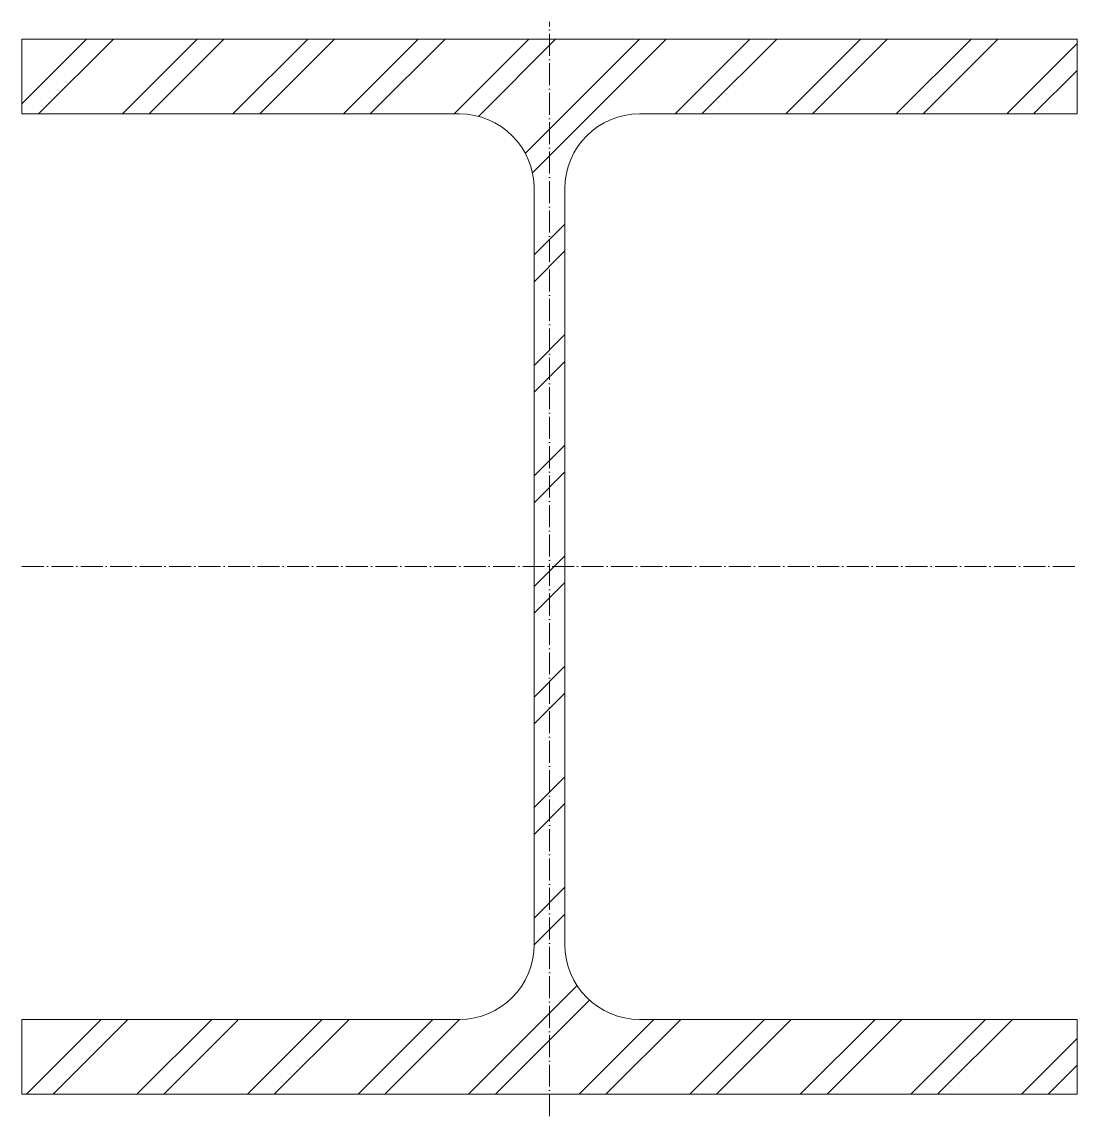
# Model space of a CAD drawing. Header units: metres. Extents: x -120 to 120, y -125 to 124.
import ezdxf

# ---------------------------------------------------------------- set-up
doc = ezdxf.new("R2010")
doc.units = ezdxf.units.M
doc.linetypes.add('MV_hartlijn_staal', pattern=[6.6, 5, -0.8, 0, -0.8])
doc.layers.add('A-DETL-GENF', color=92, linetype='Continuous', lineweight=18)

# ---------------------------------------------------------------- blocks, each defined once
blk = doc.blocks.new('28 Staalprofielen DIN_DIE_DILl 2d - DIL24-4447720-00_0 Basismaterialen')
at = {"layer": 'A-DETL-GENF', "lineweight": 13}
h = blk.add_hatch(dxfattribs=at)
h.set_pattern_fill('FP_472', color=256, style=0, pattern_type=2)
h.set_pattern_definition([(225, (1543.778, 2014.414), (12.57236, -12.57236), []), (225, (1543.778, 1995.364), (12.57236, -12.57236), [])])
h.paths.add_polyline_path([(-120, 120), (-120, 103), (-20.5, 103), (-16.1, 102.42), (-12, 100.72), (-8.48, 98.02), (-5.78, 94.5), (-4.08, 90.4), (-3.5, 86), (-3.5, -86), (-4.08, -90.4), (-5.78, -94.5), (-8.48, -98.02), (-12, -100.72), (-16.1, -102.42), (-20.5, -103), (-120, -103), (-120, -120), (120, -120), (120, -103), (20.5, -103), (16.1, -102.42), (12, -100.72), (8.48, -98.02), (5.78, -94.5), (4.08, -90.4), (3.5, -86), (3.5, 86), (4.08, 90.4), (5.78, 94.5), (8.48, 98.02), (12, 100.72), (16.1, 102.42), (20.5, 103), (120, 103), (120, 120), (-57.97, 120)])
at = {"layer": 'A-DETL-GENF', "linetype": 'MV_hartlijn_staal', "lineweight": 13}
for p, q in [((0, -125), (0, 123.92)), ((-120, 0), (120, 0))]:
    blk.add_line(p, q, dxfattribs=at)
at = {"layer": 'A-DETL-GENF'}
for p, q in [((120, 120), (-120, 120)), ((-120, 120), (-120, 103)), ((120, 120), (-120, 120)), ((-120, 120), (-120, 103)), ((120, 103), (120, 120)), ((120, 120), (120, 103)), ((-120, 103), (-20.5, 103)), ((-120, 103), (-20.5, 103)), ((20.5, 103), (120, 103)), ((120, 103), (20.5, 103)), ((-3.5, 86), (-3.5, -86)), ((-3.5, -86), (-3.5, 86)), ((3.5, -86), (3.5, 86)), ((3.5, -86), (3.5, 86)), ((-20.5, -103), (-120, -103)), ((-120, -103), (-120, -120)), ((-120, -120), (-120, -103)), ((-120, -103), (-20.5, -103)), ((120, -103), (20.5, -103)), ((120, -103), (20.5, -103)), ((120, -120), (120, -103)), ((120, -120), (120, -103)), ((-120, -120), (120, -120)), ((120, -120), (-120, -120))]:
    blk.add_line(p, q, dxfattribs=at)
for centre, start, end in [((-20.5, 86), 360, 90), ((-20.5, 86), 360, 90), ((20.5, 86), 90, 180), ((20.5, 86), 90, 180), ((-20.5, -86), 270, 360), ((-20.5, -86), 270, 0), ((20.5, -86), 180, 270), ((20.5, -86), 180, 270)]:
    blk.add_arc(centre, 17, start, end, dxfattribs=at)

msp = doc.modelspace()

# ---------------------------------------------------------------- block references
msp.add_blockref('28 Staalprofielen DIN_DIE_DILl 2d - DIL24-4447720-00_0 Basismaterialen', (0, 0))

doc.saveas('drawing.dxf')
